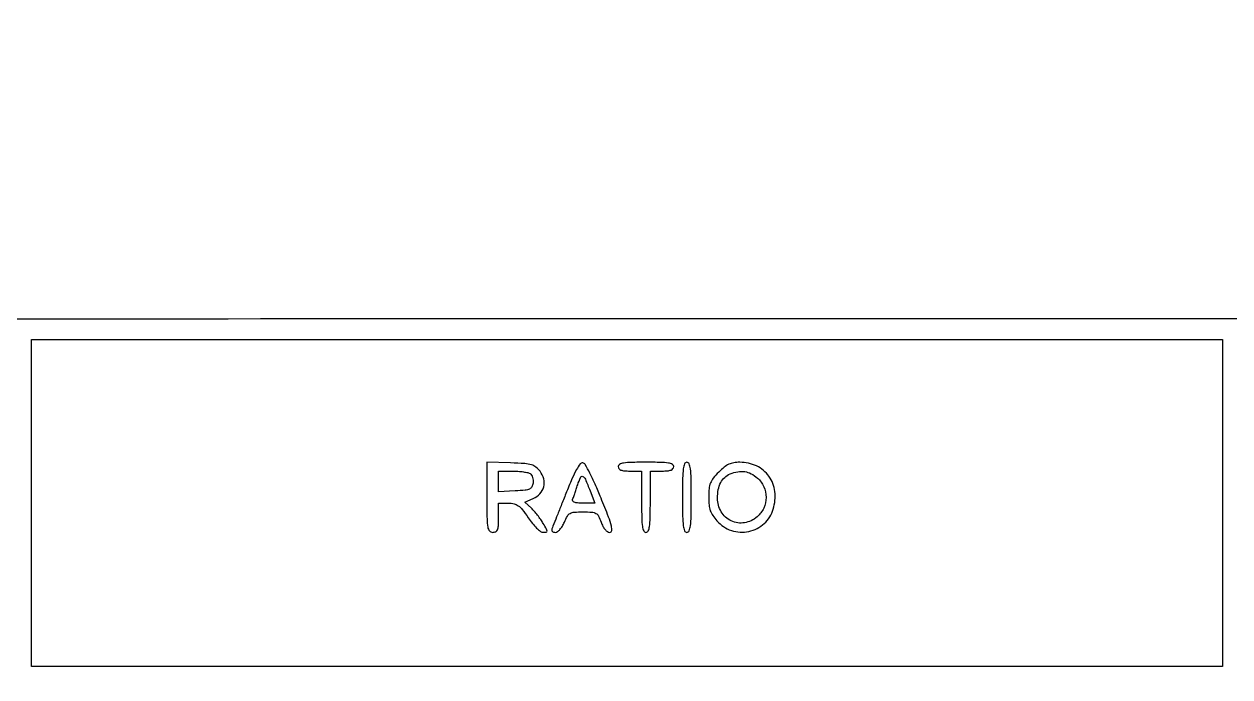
# Model space of a CAD drawing. Header units: millimetres. Extents: x 9982696 to 10277415, y 3207660 to 3335318.
# Drawn here: x 10019384.1 to 10019436.5, y 3333554.4 to 3333582.7 of the extents above; entities that cross this region are included whole.
import ezdxf

# ---------------------------------------------------------------- set-up
doc = ezdxf.new("R2010")
doc.units = ezdxf.units.MM
doc.header["$LTSCALE"] = 2

msp = doc.modelspace()

# ---------------------------------------------------------------- linework, layer by layer
msp.add_lwpolyline([(10019324.143, 3333524.021, 0.000002), (10019350.551, 3333523.998, 0.000133), (10019379.648, 3333523.981, 0.00008), (10019414.173, 3333523.975, 0.000071), (10019459.713, 3333523.982, 0.000351), (10019485.391, 3333524.007, 0.000016), (10019504.112, 3333524.039, 0.198457), (10019504.325, 3333524.128, 0.196938), (10019504.411, 3333524.334, 0.000233), (10019504.445, 3333529.037, 0.001377), (10019504.47, 3333535.563, 0.00029), (10019504.477, 3333546.965, 0.00015), (10019504.472, 3333561.793, 0.002539), (10019504.445, 3333566.687, 0.002021), (10019504.403, 3333569.501, 0.271532), (10019504.231, 3333569.782, 0.123497), (10019503.626, 3333569.934, 0.000003), (10019414.011, 3333569.924, 0.000002), (10019324.291, 3333569.913, 0.19888)], format="xyb")
msp.add_lwpolyline([(10019436.205, 3333561.918), (10019436.205, 3333554.812), (10019410.317, 3333554.812), (10019384.429, 3333554.812), (10019384.429, 3333561.918), (10019384.429, 3333569.025), (10019410.317, 3333569.025), (10019436.205, 3333569.025)], close=True)
for points in [[(10019404.226, 3333562.177, 0.002974), (10019404.232, 3333561.226, 0.038196), (10019404.263, 3333560.872, 0.14257), (10019404.34, 3333560.712, 0.213072), (10019404.48, 3333560.649, 0.110458), (10019404.612, 3333560.679, 0.189791), (10019404.689, 3333560.761, 0.083766), (10019404.725, 3333560.927, 0.011557), (10019404.733, 3333561.284), (10019404.733, 3333561.918), (10019405.162, 3333561.918, -0.055247), (10019405.409, 3333561.891, -0.103951), (10019405.59, 3333561.808, -0.070051), (10019405.767, 3333561.636, -0.014984), (10019406.018, 3333561.287, 0.021591), (10019406.203, 3333561.039, 0.030199), (10019406.39, 3333560.836, 0.032267), (10019406.559, 3333560.692, 0.157368), (10019406.676, 3333560.653, 0.043434), (10019406.806, 3333560.662, 0.368274), (10019406.842, 3333560.704, 0.127947), (10019406.82, 3333560.787, 0.006079), (10019406.676, 3333561.038, 0.0199), (10019406.567, 3333561.206, 0.013084), (10019406.43, 3333561.391, 0.013172), (10019406.286, 3333561.565, 0.024625), (10019406.16, 3333561.696), (10019405.873, 3333561.966), (10019406.238, 3333562.119, 0.106424), (10019406.533, 3333562.326, 0.126096), (10019406.695, 3333562.624, 0.12341), (10019406.696, 3333562.969, 0.099351), (10019406.537, 3333563.305, 0.064331), (10019406.361, 3333563.486, 0.099387), (10019406.168, 3333563.586, 0.052757), (10019405.871, 3333563.637, 0.007694), (10019405.26, 3333563.668), (10019404.226, 3333563.705)], [(10019407.662, 3333562.336, -0.000054), (10019407.449, 3333561.8, -0.000077), (10019407.259, 3333561.322, -0.000044), (10019407.099, 3333560.919, -0.001085), (10019407.054, 3333560.808, 0.125979), (10019407.046, 3333560.747, 0.158153), (10019407.07, 3333560.695, 0.131206), (10019407.124, 3333560.661, 0.075984), (10019407.201, 3333560.649, 0.155429), (10019407.297, 3333560.68, 0.056533), (10019407.404, 3333560.776, 0.047742), (10019407.509, 3333560.919, 0.035395), (10019407.597, 3333561.094, -0.030261), (10019407.726, 3333561.356, -0.139018), (10019407.845, 3333561.474, -0.110131), (10019408.024, 3333561.526, -0.015682), (10019408.407, 3333561.538, -0.014838), (10019408.794, 3333561.526, -0.114354), (10019408.966, 3333561.475, -0.148033), (10019409.078, 3333561.359, -0.030303), (10019409.192, 3333561.094, 0.034008), (10019409.273, 3333560.91, 0.055931), (10019409.368, 3333560.769, 0.071599), (10019409.47, 3333560.68, 0.145627), (10019409.571, 3333560.649, 0.381025), (10019409.654, 3333560.723, 0.091752), (10019409.64, 3333560.922, 0.029255), (10019409.514, 3333561.315, 0.003747), (10019409.188, 3333562.14, 0.008564), (10019408.935, 3333562.74, 0.015168), (10019408.702, 3333563.223, 0.010953), (10019408.499, 3333563.595, 0.217976), (10019408.396, 3333563.668, 0.289023), (10019408.281, 3333563.623, 0.032977), (10019408.123, 3333563.377, 0.024285), (10019407.926, 3333562.973, 0.007149)], [(10019409.936, 3333563.505, 0.176579), (10019409.968, 3333563.418, 0.128937), (10019410.053, 3333563.358, 0.069535), (10019410.204, 3333563.324, 0.020272), (10019410.444, 3333563.314), (10019410.952, 3333563.314), (10019410.952, 3333561.982, 0.004841), (10019410.958, 3333561.266, 0.030643), (10019410.988, 3333560.903, 0.072528), (10019411.044, 3333560.712, 0.292784), (10019411.142, 3333560.649, 0.292784), (10019411.24, 3333560.712, 0.072528), (10019411.296, 3333560.903, 0.030643), (10019411.325, 3333561.266, 0.004841), (10019411.332, 3333561.982), (10019411.332, 3333563.314), (10019411.84, 3333563.314, 0.020272), (10019412.079, 3333563.324, 0.069535), (10019412.231, 3333563.358, 0.128937), (10019412.316, 3333563.418, 0.176579), (10019412.347, 3333563.505, 0.280451), (10019412.289, 3333563.601, 0.080293), (10019412.115, 3333563.658, 0.033635), (10019411.784, 3333563.688, 0.005528), (10019411.142, 3333563.695, 0.005528), (10019410.5, 3333563.688, 0.033635), (10019410.169, 3333563.658, 0.080293), (10019409.995, 3333563.601, 0.280451)], [(10019412.728, 3333562.172, 0.004073), (10019412.735, 3333561.346, 0.027022), (10019412.764, 3333560.935, 0.062466), (10019412.819, 3333560.717, 0.308488), (10019412.919, 3333560.649, 0.308488), (10019413.018, 3333560.717, 0.062466), (10019413.073, 3333560.935, 0.027022), (10019413.102, 3333561.346, 0.004073), (10019413.109, 3333562.172, 0.004073), (10019413.102, 3333562.998, 0.027022), (10019413.073, 3333563.41, 0.062466), (10019413.018, 3333563.627, 0.308488), (10019412.919, 3333563.695, 0.308488), (10019412.819, 3333563.627, 0.062466), (10019412.764, 3333563.41, 0.027022), (10019412.735, 3333562.998, 0.004073)], [(10019414.302, 3333563.264, 0.025675), (10019414.067, 3333563.003, 0.075536), (10019413.944, 3333562.795, 0.072773), (10019413.887, 3333562.557, 0.022645), (10019413.87, 3333562.187, 0.022905), (10019413.886, 3333561.837, 0.058966), (10019413.939, 3333561.59, 0.065901), (10019414.043, 3333561.379, 0.034713), (10019414.223, 3333561.147, 0.13198), (10019414.855, 3333560.733, 0.131389), (10019415.611, 3333560.691, 0.133102), (10019416.279, 3333561.031, 0.136982), (10019416.675, 3333561.659, 0.102343), (10019416.742, 3333562.422, 0.126452), (10019416.486, 3333563.085, 0.129198), (10019415.947, 3333563.533, 0.109406), (10019415.222, 3333563.695, 0.040965), (10019414.957, 3333563.673, 0.068932), (10019414.745, 3333563.607, 0.061111), (10019414.541, 3333563.48, 0.025798)], [(10019406.109, 3333563.203, -0.116717), (10019406.171, 3333563.14, -0.060388), (10019406.216, 3333563.038, -0.055085), (10019406.239, 3333562.916, -0.055099), (10019406.236, 3333562.792, -0.085349), (10019406.182, 3333562.626, -0.170142), (10019406.082, 3333562.532, -0.080908), (10019405.891, 3333562.483, -0.010154), (10019405.463, 3333562.451), (10019404.733, 3333562.413), (10019404.733, 3333562.864), (10019404.733, 3333563.314), (10019405.336, 3333563.312, -0.016152), (10019405.579, 3333563.304, -0.018256), (10019405.812, 3333563.279, -0.017763), (10019406.006, 3333563.245, -0.088493)], [(10019408.711, 3333562.458), (10019408.919, 3333561.918), (10019408.402, 3333561.918, -0.01704), (10019408.165, 3333561.927, -0.067552), (10019408.022, 3333561.956, -0.164567), (10019407.957, 3333562.007, -0.248305), (10019407.951, 3333562.077, 0.012127), (10019407.985, 3333562.167, 0.002423), (10019408.043, 3333562.33, 0.002561), (10019408.108, 3333562.52, 0.002386), (10019408.173, 3333562.716, -0.025972), (10019408.298, 3333563.04, -0.42246), (10019408.397, 3333563.077, -0.182305), (10019408.506, 3333562.963, -0.008425)], [(10019415.986, 3333563.011, -0.110389), (10019416.267, 3333562.633, -0.107816), (10019416.364, 3333562.168, -0.106886), (10019416.259, 3333561.702, -0.106793), (10019415.971, 3333561.321, -0.138023), (10019415.424, 3333561.066, -0.151656), (10019414.847, 3333561.147, -0.150028), (10019414.412, 3333561.542, -0.13451), (10019414.251, 3333562.131, -0.046089), (10019414.286, 3333562.506, -0.073739), (10019414.39, 3333562.81, -0.086149), (10019414.563, 3333563.037, -0.091602), (10019414.799, 3333563.187, -0.050952), (10019415.135, 3333563.284, -0.081817), (10019415.432, 3333563.288, -0.084136), (10019415.71, 3333563.198, -0.056924)]]:
    msp.add_lwpolyline(points, format="xyb", close=True)

doc.saveas('drawing.dxf')
